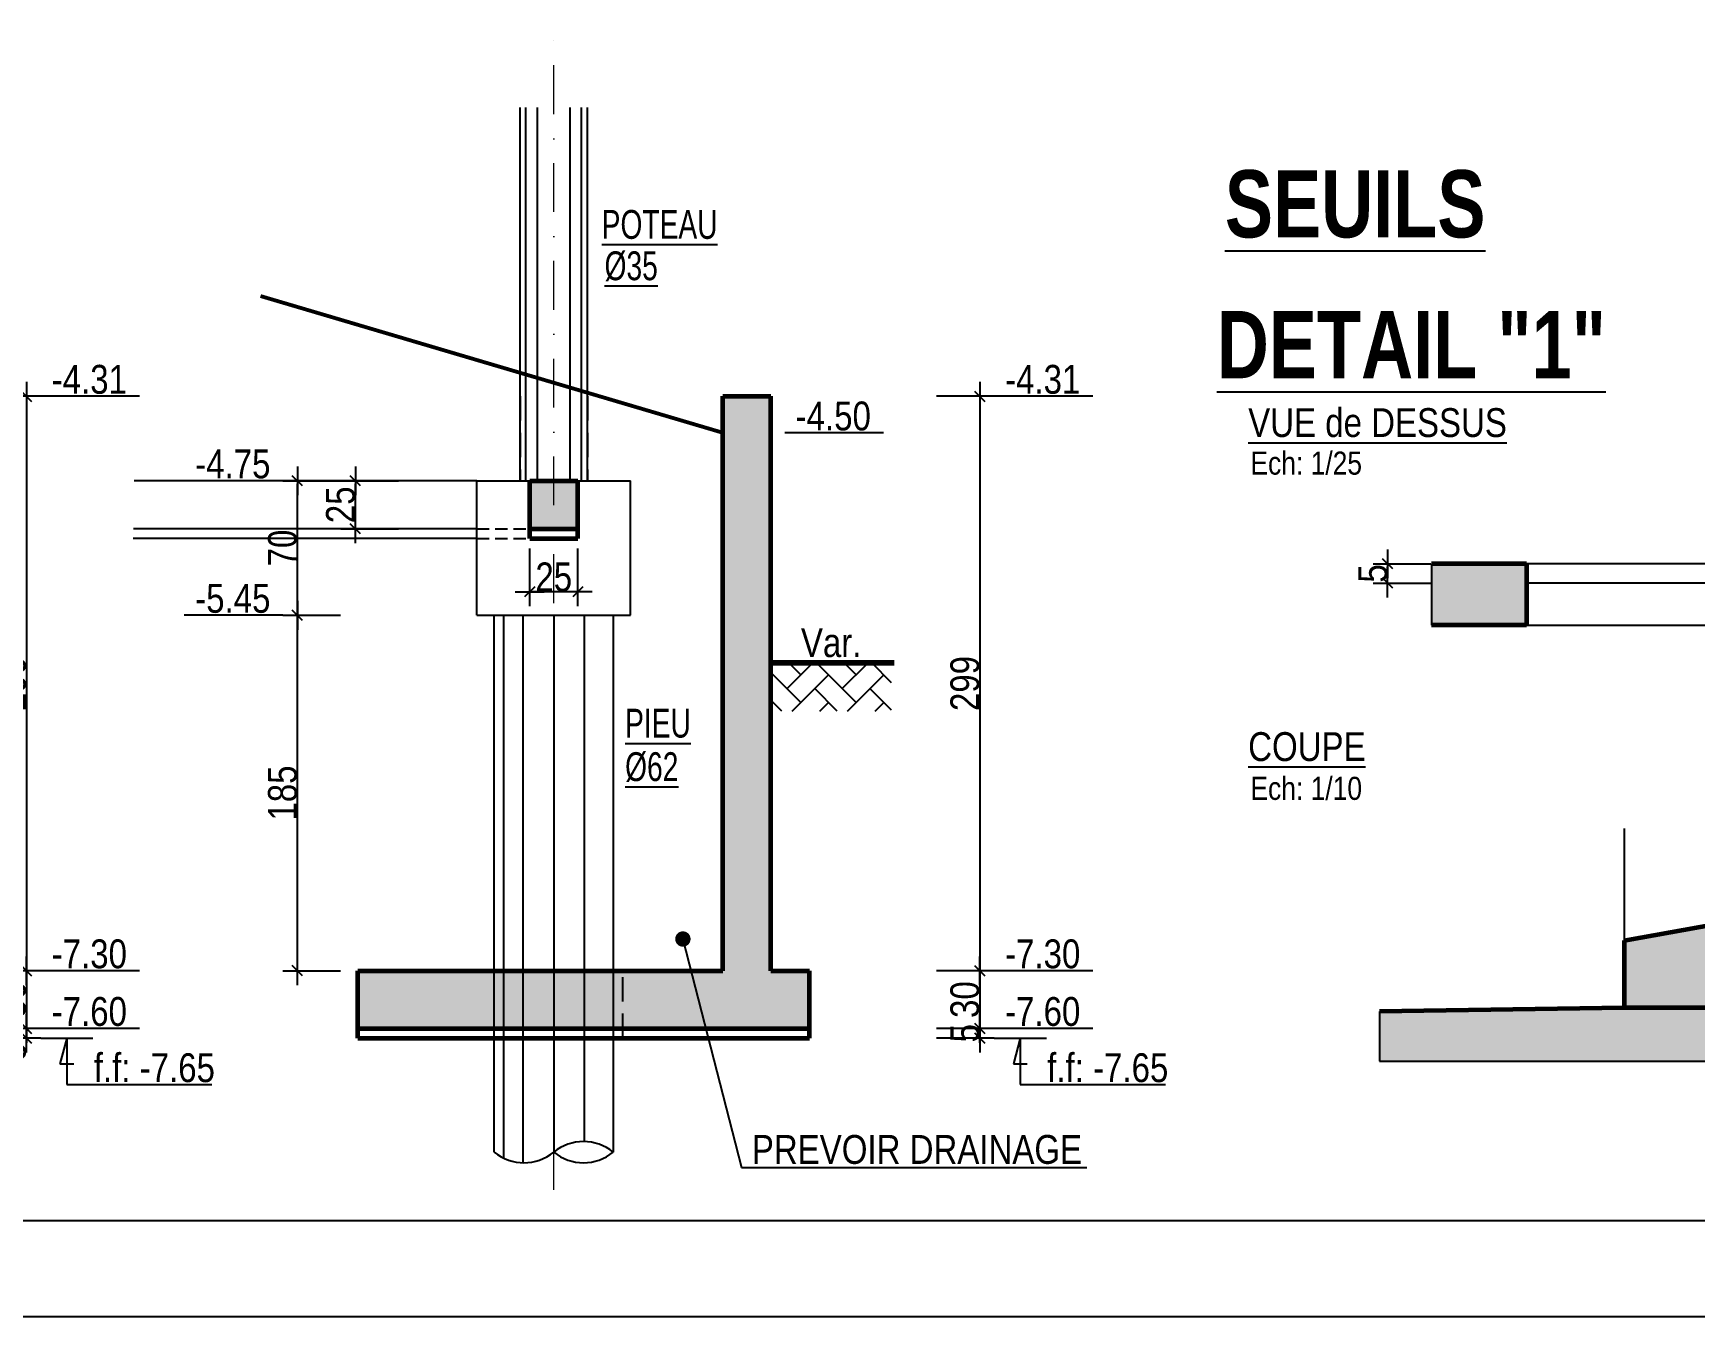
# Model space of a CAD drawing. Header units: millimetres. Extents: x 2049 to 26244, y -43633 to -34245.
# Drawn here: x 5946 to 6810, y -43633 to -42965 of the extents above; entities that cross this region are included whole.
import ezdxf
from ezdxf.enums import TextEntityAlignment as Align

# ---------------------------------------------------------------- set-up
doc = ezdxf.new("R2010")
doc.units = ezdxf.units.MM
doc.linetypes.add('CACHEX2', pattern=[19.05, 12.7, -6.35])
doc.linetypes.add('TIRETPTX2', pattern=[50.8, 25.4, -12.7, 0, -12.7])
for name, color, linetype in [('01-Cad  2', 1, 'Continuous'), ('01_cote_gen', 4, 'Continuous'), ('01_linteaux', 2, 'Continuous'), ('01_murs_sup', 2, 'CACHEX2'), ('01_poch_BN', 9, 'Continuous'), ('01_poch_murs', 253, 'Continuous'), ('01_texte', 230, 'Continuous'), ('AA_COTES', 2, 'Continuous')]:
    doc.layers.add(name, color=color, linetype=linetype)
doc.layers.add('01_murs_coup', color=5, linetype='Continuous', lineweight=60)
doc.layers.add('01_tram_axes', color=2, linetype='TIRETPTX2', lineweight=9)
doc.styles.add('ARIAL NA', font='ARIALN.TTF')
doc.styles.add('impact', font='impact.ttf')
doc.styles.add('MATTE_TXT', font='arial.ttf')
doc.styles.add('STYLE2', font='ARIALN.TTF')
doc.dimstyles.new('JB25', dxfattribs={"dimscale": 0.1, "dimtxt": 150, "dimasz": 15, "dimexe": 0.1, "dimexo": 0.1, "dimgap": 0.09, "dimtad": 1, "dimdec": 1, "dimlfac": 0.5, "dimdsep": 46, "dimtxsty": 'STYLE2', "dimblk1": 'BOND_G', "dimblk2": 'BOND_D', "dimsah": 1, "dimcen": 1.5, "dimdle": 0.01, "dimse1": 1, "dimse2": 1, "dimclrd": 4, "dimclre": 2, "dimclrt": 6, "dimazin": 2, "dimtfac": 2.333333, "dimtdec": 1, "dimtix": 1, "dimtmove": 2, "dimatfit": 3, "dimldrblk": 'BOND_G', "dimfxl": 1, "dimtolj": 1, "dimtzin": 0, "dimarcsym": 0})
doc.dimstyles.new('JB50', dxfattribs={"dimscale": 0.1, "dimtxt": 150, "dimasz": 15, "dimexe": 0.1, "dimexo": 0.1, "dimgap": 0.09, "dimtad": 1, "dimdec": 1, "dimdsep": 46, "dimtxsty": 'STYLE2', "dimblk1": 'BOND_G', "dimblk2": 'BOND_D', "dimsah": 1, "dimcen": 1.5, "dimdle": 0.01, "dimse1": 1, "dimse2": 1, "dimclrd": 4, "dimclre": 2, "dimclrt": 6, "dimazin": 2, "dimtfac": 2.333333, "dimtdec": 1, "dimtix": 1, "dimtmove": 2, "dimatfit": 3, "dimldrblk": 'BOND_G', "dimfxl": 1, "dimtolj": 1, "dimtzin": 0, "dimarcsym": 0})

# ---------------------------------------------------------------- blocks, each defined once
blk = doc.blocks.new('BOND_G')
at = {"layer": 'AA_COTES', "color": 0}
for p, q in [((0, -5), (0, 15)), ((5, 0), (-5, 0)), ((1.77, 1.77), (-1.77, -1.77))]:
    blk.add_line(p, q, dxfattribs=at)
blk = doc.blocks.new('BOND_D')
at = {"layer": 'AA_COTES', "color": 0}
for p, q in [((5, 0), (-5, 0)), ((-1.77, -1.77), (1.77, 1.77)), ((0, 5), (0, -15))]:
    blk.add_line(p, q, dxfattribs=at)
blk = doc.blocks.new('*D8082')
at = {"layer": '01_cote_gen', "color": 4, "lineweight": -2, "ltscale": 200, "transparency": 16777216}
blk.add_line((6438.16, -43155.74), (6438.16, -43451.74), dxfattribs=at)
at = {"layer": 'Defpoints', "color": 0, "ltscale": 200, "transparency": 16777216}
for p in [(6329.51, -43154.24), (6329.51, -43453.24), (6438.16, -43453.24)]:
    blk.add_point(p, dxfattribs=at)
at = {"layer": '01_cote_gen', "color": 4, "lineweight": -2, "ltscale": 200, "transparency": 16777216, "xscale": 1.5, "yscale": 1.5, "zscale": 1.5}
for name, p, rotation in [('BOND_G', (6438.16, -43154.24), 90), ('BOND_D', (6438.16, -43453.24), 270)]:
    blk.add_blockref(name, p, dxfattribs=dict(at, rotation=rotation))
at = {"layer": '01_cote_gen', "color": 6, "ltscale": 200, "transparency": 16777216, "insert": (6430.49, -43303.74), "char_height": 15, "attachment_point": 5, "rotation": 90, "style": 'STYLE2'}
blk.add_mtext('\\A1;299', dxfattribs=at)
blk = doc.blocks.new('*D8083')
at = {"layer": '01_cote_gen', "color": 4, "lineweight": -2, "ltscale": 200, "transparency": 16777216}
blk.add_line((6438.16, -43454.74), (6438.16, -43481.74), dxfattribs=at)
at = {"layer": 'Defpoints', "color": 0, "ltscale": 200, "transparency": 16777216}
for p in [(6349.51, -43453.24), (6349.51, -43483.24), (6438.16, -43483.24)]:
    blk.add_point(p, dxfattribs=at)
at = {"layer": '01_cote_gen', "color": 4, "lineweight": -2, "ltscale": 200, "transparency": 16777216, "xscale": 1.5, "yscale": 1.5, "zscale": 1.5}
for name, p, rotation in [('BOND_G', (6438.16, -43453.24), 90), ('BOND_D', (6438.16, -43483.24), 270)]:
    blk.add_blockref(name, p, dxfattribs=dict(at, rotation=rotation))
at = {"layer": '01_cote_gen', "color": 6, "ltscale": 200, "transparency": 16777216, "insert": (6430.49, -43468.24), "char_height": 15, "attachment_point": 5, "rotation": 90, "style": 'STYLE2'}
blk.add_mtext('\\A1;30', dxfattribs=at)
blk = doc.blocks.new('*D8084')
at = {"layer": '01_cote_gen', "color": 4, "lineweight": -2, "ltscale": 200, "transparency": 16777216}
blk.add_line((6083.09, -43451.74), (6083.09, -43269.74), dxfattribs=at)
at = {"layer": 'Defpoints', "color": 0, "ltscale": 200, "transparency": 16777216}
for p in [(6083.09, -43268.24), (6185.51, -43268.24), (6166.91, -43453.24)]:
    blk.add_point(p, dxfattribs=at)
at = {"layer": '01_cote_gen', "color": 4, "lineweight": -2, "ltscale": 200, "transparency": 16777216, "xscale": 1.5, "yscale": 1.5, "zscale": 1.5}
for name, p, rotation in [('BOND_D', (6083.09, -43268.24), 90), ('BOND_G', (6083.09, -43453.24), 270)]:
    blk.add_blockref(name, p, dxfattribs=dict(at, rotation=rotation))
at = {"layer": '01_cote_gen', "color": 6, "ltscale": 200, "transparency": 16777216, "insert": (6075.43, -43360.74), "char_height": 15, "attachment_point": 5, "rotation": 90, "style": 'STYLE2'}
blk.add_mtext('\\A1;185', dxfattribs=at)
blk = doc.blocks.new('*D8085')
at = {"layer": '01_cote_gen', "color": 4, "lineweight": -2, "ltscale": 200, "transparency": 16777216}
blk.add_line((6083.09, -43266.74), (6083.09, -43199.74), dxfattribs=at)
at = {"layer": 'Defpoints', "color": 0, "ltscale": 200, "transparency": 16777216}
for p in [(6083.09, -43198.24), (6176.51, -43198.24), (6176.51, -43268.24)]:
    blk.add_point(p, dxfattribs=at)
at = {"layer": '01_cote_gen', "color": 4, "lineweight": -2, "ltscale": 200, "transparency": 16777216, "xscale": 1.5, "yscale": 1.5, "zscale": 1.5}
for name, p, rotation in [('BOND_D', (6083.09, -43198.24), 90), ('BOND_G', (6083.09, -43268.24), 270)]:
    blk.add_blockref(name, p, dxfattribs=dict(at, rotation=rotation))
at = {"layer": '01_cote_gen', "color": 6, "ltscale": 200, "transparency": 16777216, "insert": (6075.43, -43233.24), "char_height": 15, "attachment_point": 5, "rotation": 90, "style": 'STYLE2'}
blk.add_mtext('\\A1;70', dxfattribs=at)
blk = doc.blocks.new('*D8086')
at = {"layer": '01_cote_gen', "color": 4, "lineweight": -2, "ltscale": 200, "transparency": 16777216}
for p, q in [((6438.16, -43481.74), (6438.16, -43480.24)), ((6438.16, -43488.24), (6438.16, -43483.24)), ((6438.16, -43489.74), (6438.16, -43491.24))]:
    blk.add_line(p, q, dxfattribs=at)
at = {"layer": 'Defpoints', "color": 0, "ltscale": 200, "transparency": 16777216}
for p in [(6341.96, -43483.24), (6438.16, -43483.24), (6341.96, -43488.24)]:
    blk.add_point(p, dxfattribs=at)
at = {"layer": '01_cote_gen', "color": 4, "lineweight": -2, "ltscale": 200, "transparency": 16777216, "xscale": 1.5, "yscale": 1.5, "zscale": 1.5}
for name, p, rotation in [('BOND_D', (6438.16, -43483.24), 270), ('BOND_G', (6438.16, -43488.24), 90)]:
    blk.add_blockref(name, p, dxfattribs=dict(at, rotation=rotation))
at = {"layer": '01_cote_gen', "color": 6, "ltscale": 200, "transparency": 16777216, "insert": (6430.53, -43485.74), "char_height": 15, "attachment_point": 5, "rotation": 90, "style": 'STYLE2'}
blk.add_mtext('\\A1;5', dxfattribs=at)
blk = doc.blocks.new('*D8087')
at = {"layer": '01_cote_gen', "color": 4, "lineweight": -2, "ltscale": 200, "transparency": 16777216}
blk.add_line((6113.29, -43221.74), (6113.29, -43199.74), dxfattribs=at)
at = {"layer": 'Defpoints', "color": 0, "ltscale": 200, "transparency": 16777216}
for p in [(6113.29, -43198.24), (6208.01, -43198.24), (6209.79, -43223.24)]:
    blk.add_point(p, dxfattribs=at)
at = {"layer": '01_cote_gen', "color": 4, "lineweight": -2, "ltscale": 200, "transparency": 16777216, "xscale": 1.5, "yscale": 1.5, "zscale": 1.5}
for name, p, rotation in [('BOND_D', (6113.29, -43198.24), 90), ('BOND_G', (6113.29, -43223.24), 270)]:
    blk.add_blockref(name, p, dxfattribs=dict(at, rotation=rotation))
at = {"layer": '01_cote_gen', "color": 6, "ltscale": 200, "transparency": 16777216, "insert": (6105.62, -43210.74), "char_height": 15, "attachment_point": 5, "rotation": 90, "style": 'STYLE2'}
blk.add_mtext('\\A1;25', dxfattribs=at)
blk = doc.blocks.new('*D8088')
at = {"layer": '01_cote_gen', "color": 4, "lineweight": -2, "ltscale": 200, "transparency": 16777216}
blk.add_line((6227.51, -43256.03), (6205.51, -43256.03), dxfattribs=at)
at = {"layer": 'Defpoints', "color": 0, "ltscale": 200, "transparency": 16777216}
for p in [(6204.01, -43220.39), (6229.01, -43220.39), (6204.01, -43256.03)]:
    blk.add_point(p, dxfattribs=at)
at = {"layer": '01_cote_gen', "color": 4, "lineweight": -2, "ltscale": 200, "transparency": 16777216, "xscale": 1.5, "yscale": 1.5, "zscale": 1.5, "rotation": 180}
blk.add_blockref('BOND_D', (6204.01, -43256.03), dxfattribs=at)
at = {"layer": '01_cote_gen', "color": 4, "lineweight": -2, "ltscale": 200, "transparency": 16777216, "xscale": 1.5, "yscale": 1.5, "zscale": 1.5}
blk.add_blockref('BOND_G', (6229.01, -43256.03), dxfattribs=at)
at = {"layer": '01_cote_gen', "color": 6, "ltscale": 200, "transparency": 16777216, "insert": (6216.51, -43248.36), "char_height": 15, "attachment_point": 5, "style": 'STYLE2'}
blk.add_mtext('\\A1;25', dxfattribs=at)
blk = doc.blocks.new('*D8089')
at = {"layer": '01_cote_gen', "color": 4, "lineweight": -2, "ltscale": 200, "transparency": 16777216}
blk.add_line((5942.07, -43155.74), (5942.07, -43451.74), dxfattribs=at)
at = {"layer": 'Defpoints', "color": 0, "ltscale": 200, "transparency": 16777216}
for p in [(5839.59, -43154.24), (5859.59, -43453.24), (5942.07, -43453.24)]:
    blk.add_point(p, dxfattribs=at)
at = {"layer": '01_cote_gen', "color": 4, "lineweight": -2, "ltscale": 200, "transparency": 16777216, "xscale": 1.5, "yscale": 1.5, "zscale": 1.5}
for name, p, rotation in [('BOND_G', (5942.07, -43154.24), 90), ('BOND_D', (5942.07, -43453.24), 270)]:
    blk.add_blockref(name, p, dxfattribs=dict(at, rotation=rotation))
at = {"layer": '01_cote_gen', "color": 6, "ltscale": 200, "transparency": 16777216, "insert": (5934.4, -43303.74), "char_height": 15, "attachment_point": 5, "rotation": 90, "style": 'STYLE2'}
blk.add_mtext('\\A1;299', dxfattribs=at)
blk = doc.blocks.new('*D8090')
at = {"layer": '01_cote_gen', "color": 4, "lineweight": -2, "ltscale": 200, "transparency": 16777216}
blk.add_line((5942.07, -43454.74), (5942.07, -43481.74), dxfattribs=at)
at = {"layer": 'Defpoints', "color": 0, "ltscale": 200, "transparency": 16777216}
for p in [(5859.59, -43453.24), (5859.59, -43483.24), (5942.07, -43483.24)]:
    blk.add_point(p, dxfattribs=at)
at = {"layer": '01_cote_gen', "color": 4, "lineweight": -2, "ltscale": 200, "transparency": 16777216, "xscale": 1.5, "yscale": 1.5, "zscale": 1.5}
for name, p, rotation in [('BOND_G', (5942.07, -43453.24), 90), ('BOND_D', (5942.07, -43483.24), 270)]:
    blk.add_blockref(name, p, dxfattribs=dict(at, rotation=rotation))
at = {"layer": '01_cote_gen', "color": 6, "ltscale": 200, "transparency": 16777216, "insert": (5934.4, -43468.24), "char_height": 15, "attachment_point": 5, "rotation": 90, "style": 'STYLE2'}
blk.add_mtext('\\A1;30', dxfattribs=at)
blk = doc.blocks.new('*D8091')
at = {"layer": '01_cote_gen', "color": 4, "lineweight": -2, "ltscale": 200, "transparency": 16777216}
blk.add_line((5942.07, -43484.74), (5942.07, -43486.74), dxfattribs=at)
at = {"layer": 'Defpoints', "color": 0, "ltscale": 200, "transparency": 16777216}
for p in [(5853.31, -43483.24), (5853.31, -43488.24), (5942.07, -43488.24)]:
    blk.add_point(p, dxfattribs=at)
at = {"layer": '01_cote_gen', "color": 4, "lineweight": -2, "ltscale": 200, "transparency": 16777216, "xscale": 1.5, "yscale": 1.5, "zscale": 1.5}
for name, p, rotation in [('BOND_G', (5942.07, -43483.24), 90), ('BOND_D', (5942.07, -43488.24), 270)]:
    blk.add_blockref(name, p, dxfattribs=dict(at, rotation=rotation))
at = {"layer": '01_cote_gen', "color": 6, "ltscale": 200, "transparency": 16777216, "insert": (5934.43, -43495.39), "char_height": 15, "attachment_point": 5, "rotation": 90, "style": 'STYLE2'}
blk.add_mtext('\\A1;5', dxfattribs=at)
blk = doc.blocks.new('*D8125')
at = {"layer": '01_cote_gen', "color": 4, "lineweight": -2, "transparency": 16777216}
blk.add_line((6650.41, -43249.95), (6650.41, -43242.95), dxfattribs=at)
at = {"layer": 'Defpoints', "color": 0, "transparency": 16777216}
for p in [(6650.41, -43241.45), (6722.68, -43241.45), (6722.68, -43251.45)]:
    blk.add_point(p, dxfattribs=at)
at = {"layer": '01_cote_gen', "color": 4, "lineweight": -2, "transparency": 16777216, "xscale": 1.5, "yscale": 1.5, "zscale": 1.5}
for name, p, rotation in [('BOND_D', (6650.41, -43241.45), 90), ('BOND_G', (6650.41, -43251.45), 270)]:
    blk.add_blockref(name, p, dxfattribs=dict(at, rotation=rotation))
at = {"layer": '01_cote_gen', "color": 6, "transparency": 16777216, "insert": (6642.77, -43246.45), "char_height": 15, "attachment_point": 5, "rotation": 90, "style": 'STYLE2'}
blk.add_mtext('\\A1;5', dxfattribs=at)

msp = doc.modelspace()

# ---------------------------------------------------------------- hatches: boundary and pattern name
at = {"layer": '01_poch_BN', "ltscale": 200}
h = msp.add_hatch(color=256, dxfattribs=at)
h.dxf.hatch_style = 1
h.paths.add_polyline_path([(6229.01, -43198.24), (6204.01, -43198.24), (6204.01, -43223.24), (6229.01, -43223.24)])
h.paths.add_polyline_path([(6329.51, -43154.24), (6304.51, -43154.24), (6304.51, -43453.24), (6247.51, -43453.24), (6247.51, -43483.24), (6349.51, -43483.24), (6349.51, -43453.24), (6329.51, -43453.24)])
h.paths.add_polyline_path([(6247.51, -43453.24), (6232.51, -43453.24), (6232.51, -43483.24), (6247.51, -43483.24)])
h.paths.add_polyline_path([(6232.51, -43453.24), (6216.51, -43453.24), (6216.51, -43483.24), (6232.51, -43483.24)])
h.paths.add_polyline_path([(6216.51, -43453.24), (6200.51, -43453.24), (6200.51, -43483.24), (6216.51, -43483.24)])
h.paths.add_polyline_path([(6200.51, -43453.24), (6190.51, -43453.24), (6190.51, -43483.24), (6200.51, -43483.24)])
h.paths.add_polyline_path([(6190.51, -43453.24), (6185.51, -43453.24), (6185.51, -43483.24), (6190.51, -43483.24)])
h.paths.add_polyline_path([(6185.51, -43453.24), (6114.51, -43453.24), (6114.51, -43483.24), (6185.51, -43483.24)])
at = {"layer": '01_poch_BN'}
h = msp.add_hatch(color=256, dxfattribs=at)
h.dxf.hatch_style = 1
h.paths.add_polyline_path([(6722.68, -43241.45), (6673.16, -43241.45), (6673.16, -43273.45), (6722.68, -43273.45)])
h.paths.add_polyline_path([(6975.08, -43241.45), (6925.55, -43241.45), (6925.55, -43273.45), (6975.08, -43273.45)])
h = msp.add_hatch(color=256, dxfattribs=at)
h.dxf.hatch_style = 1
h.paths.add_polyline_path([(6853.45, -43412.56), (6828.45, -43412.56), (6828.45, -43452.56), (6828.45, -43427.56), (6773.45, -43437.56), (6773.45, -43462.56), (6773.45, -43472.56), (6853.45, -43472.56)])
h.paths.add_polyline_path([(6988.19, -43472.56), (6863.45, -43472.56), (6773.45, -43472.56), (6773.45, -43472.53), (6646.1, -43474.43), (6646.1, -43500.33), (6988.19, -43500.33)])
at = {"layer": '01_poch_murs', "ltscale": 100}
h = msp.add_hatch(dxfattribs=at)
h.set_pattern_fill('AR-HBONE', color=256, scale=0.1)
h.set_pattern_definition([(45, (-41.658, 0), (1e-15, 14.3684098), [30.48, -10.16]), (135, (-34.474, 7.184), (1e-15, 14.3684098), [30.48, -10.16])])
h.paths.add_polyline_path([(6392.33, -43293), (6329.51, -43293), (6329.51, -43318.09), (6392.33, -43318.09)])

# ---------------------------------------------------------------- linework, layer by layer
at = {"layer": '01-Cad  2'}
for p, q in [((8421.22, -43583.32, 0.01), (2156.37, -43583.32, -0.3)), ((8421.22, -43633.32, 0.01), (2106.37, -43633.32, -0.3))]:
    msp.add_line(p, q, dxfattribs=at)
at = {"layer": '01_linteaux'}
for p, q in [((6199.01, -43198.24), (6199.01, -43003.98)), ((6234.01, -43198.24), (6234.01, -43003.98)), ((6176.51, -43198.24), (5998.14, -43198.24)), ((6176.51, -43198.24), (6204.01, -43198.24)), ((6176.51, -43268.24), (6176.51, -43198.24)), ((6229.01, -43198.24), (6256.51, -43198.24)), ((6256.51, -43268.24), (6256.51, -43198.24)), ((6176.51, -43228.24), (5997.6, -43228.24)), ((6176.51, -43223.24), (5997.87, -43223.24)), ((6832.6, -43241.45), (6722.68, -43241.45)), ((6827.55, -43251.45), (6722.68, -43251.45)), ((6176.51, -43268.24), (6256.51, -43268.24)), ((6185.51, -43547.65), (6185.51, -43268.24)), ((6247.51, -43547.65), (6247.51, -43268.24)), ((6722.68, -43273.45), (6816.42, -43273.45)), ((6773.45, -43379.19), (6773.45, -43437.56))]:
    msp.add_line(p, q, dxfattribs=at)
for points, const_width in [([(6304.51, -43173.24), (6063.92, -43102.09)], 2), ([(6329.51, -43293), (6393.75, -43293)], 3)]:
    msp.add_lwpolyline(points, dxfattribs=dict(at, const_width=const_width))
for centre, start, end in [((6201.01, -43528.71), 230.6995, 309.3005), ((6232.01, -43566.58), 50.6995, 129.3005), ((6232.01, -43528.71), 230.6995, 309.3005)]:
    msp.add_arc(centre, 24.47, start, end, dxfattribs=at)
at = {"layer": '01_murs_coup'}
for p, q in [((6304.51, -43453.24), (6304.51, -43154.24)), ((6304.51, -43154.24), (6329.51, -43154.24)), ((6329.51, -43453.24), (6329.51, -43154.24)), ((6204.01, -43228.24), (6204.01, -43198.24)), ((6204.01, -43198.24), (6229.01, -43198.24)), ((6229.01, -43228.24), (6229.01, -43198.24)), ((6204.01, -43223.24), (6229.01, -43223.24)), ((6204.01, -43228.24), (6229.01, -43228.24)), ((6722.68, -43241.45), (6673.16, -43241.45)), ((6722.68, -43241.45), (6722.68, -43273.45)), ((6722.68, -43273.45), (6673.16, -43273.45)), ((6773.45, -43437.56), (6828.45, -43427.56)), ((6773.45, -43437.56), (6773.45, -43472.56)), ((6114.51, -43453.24), (6304.51, -43453.24)), ((6114.51, -43488.24), (6114.51, -43453.24)), ((6329.51, -43453.24), (6349.51, -43453.24)), ((6349.51, -43488.24), (6349.51, -43453.24)), ((6773.45, -43472.53), (6646.1, -43474.43)), ((6991.27, -43472.56), (6773.45, -43472.56)), ((6114.51, -43483.24), (6349.51, -43483.24)), ((6114.51, -43488.24), (6349.51, -43488.24))]:
    msp.add_line(p, q, dxfattribs=at)
at = {"layer": '01_murs_sup'}
for p, q in [((6199.01, -43154.24), (6199.01, -43198.24)), ((6234.01, -43154.24), (6234.01, -43198.24)), ((6252.51, -43488.24), (6252.51, -43453.24))]:
    msp.add_line(p, q, dxfattribs=at)
at = {"layer": '01_murs_sup', "ltscale": 0.5}
for p, q in [((6176.51, -43223.24), (6204.01, -43223.24)), ((6176.51, -43228.24), (6204.01, -43228.24))]:
    msp.add_line(p, q, dxfattribs=at)
at = {"layer": '01_poch_BN'}
for p, q in [((6646.1, -43474.43), (6646.1, -43500.33)), ((6646.1, -43500.33), (6988.19, -43500.33))]:
    msp.add_line(p, q, dxfattribs=at)
at = {"layer": '01_poch_murs'}
for p, q in [((6202.01, -43198.24), (6202.01, -43003.98)), ((6208.01, -43198.24), (6208.01, -43003.98)), ((6225.01, -43198.24), (6225.01, -43003.98)), ((6231.01, -43198.24), (6231.01, -43003.98)), ((6673.16, -43241.45), (6673.16, -43273.45)), ((6190.51, -43550.81), (6190.51, -43268.24)), ((6200.51, -43553.17), (6200.51, -43268.24)), ((6216.51, -43268.24), (6216.51, -43547.65)), ((6232.51, -43542.12), (6232.51, -43268.24))]:
    msp.add_line(p, q, dxfattribs=at)
at = {"layer": '01_texte'}
for p, q in [((6000.91, -43154.24), (5949.57, -43154.24)), ((6497.01, -43154.24), (6445.66, -43154.24)), ((6388.03, -43173.32), (6336.68, -43173.32)), ((6075.59, -43198.24), (6024.25, -43198.24)), ((6075.59, -43268.24), (6024.25, -43268.24)), ((6283.7, -43436.72), (6314.12, -43555.7)), ((6000.91, -43453.24), (5949.57, -43453.24)), ((6497.01, -43453.24), (6445.66, -43453.24)), ((6000.91, -43483.24), (5949.57, -43483.24)), ((6497.01, -43483.24), (6445.66, -43483.24)), ((5949.57, -43488.24), (5976.75, -43488.24)), ((5963.16, -43488.24), (5959.57, -43501.63)), ((5963.16, -43488.24), (5963.16, -43512.5)), ((6445.66, -43488.24), (6472.85, -43488.24)), ((6459.25, -43488.24), (6455.66, -43501.63)), ((6459.25, -43488.24), (6459.25, -43512.5)), ((5959.57, -43501.63), (5966.75, -43501.63)), ((6455.66, -43501.63), (6462.84, -43501.63)), ((5963.16, -43512.5), (6038.66, -43512.5)), ((6459.25, -43512.5), (6534.76, -43512.5)), ((6314.12, -43555.7), (6493.9, -43555.7))]:
    msp.add_line(p, q, dxfattribs=at)
at = {"layer": '01_texte', "const_width": 4}
msp.add_lwpolyline([(6281.7, -43436.72, 1), (6285.7, -43436.72, 1)], format="xyb", close=True, dxfattribs=at)
at = {"layer": '01_tram_axes'}
msp.add_line((6216.51, -43567.3), (6216.51, -42965.31), dxfattribs=at)

# ---------------------------------------------------------------- texts
at = {"layer": '01_texte', "style": 'impact'}
for s, p in [('%%USEUILS', (6633.53, -43082.09)), ('%%UDETAIL "1"', (6662.76, -43155.37))]:
    msp.add_text(s, height=35, dxfattribs=at).set_placement(p, align=Align.BOTTOM_CENTER)
at = {"layer": '01_texte', "style": 'MATTE_TXT', "width": 0.7}
for s, p in [('%%UPOTEAU', (6241.44, -43076.81)), ('%%U%%C35', (6242.93, -43098.34)), ('%%UPIEU', (6253.63, -43336.39)), ('%%U%%C62', (6253.63, -43359.01))]:
    msp.add_text(s, height=15, dxfattribs=at).set_placement(p, align=Align.BOTTOM_LEFT)
at = {"layer": '01_texte', "style": 'ARIAL NA'}
for s, height, p in [('-4.31', 15, (5955.26, -43152.93)), ('-4.31', 15, (6451.35, -43152.93)), ('-4.50', 15, (6342.37, -43172.01)), ('%%UVUE de DESSUS', 15, (6577.85, -43175.45)), ('-4.75', 15, (6029.93, -43196.93)), (' Ech: 1/25', 12, (6575.19, -43195.05)), ('-5.45', 15, (6029.93, -43266.93)), ('Var.', 15, (6345.12, -43289.98)), ('%%UCOUPE', 15, (6577.85, -43344.08)), (' Ech: 1/10', 12, (6575.19, -43364.31)), ('-7.30', 15, (5955.26, -43451.93)), ('-7.30', 15, (6451.35, -43451.93)), ('-7.60', 15, (5955.26, -43481.93)), ('-7.60', 15, (6451.35, -43481.93)), ('f.f: -7.65', 15, (5977.16, -43511.19)), ('f.f: -7.65', 15, (6473.25, -43511.19)), ('PREVOIR DRAINAGE', 15, (6319.59, -43553.73, -0.08))]:
    msp.add_text(s, height=height, dxfattribs=at).set_placement(p)

# ---------------------------------------------------------------- dimensions: what is measured, and where the dimension line sits
at = {"layer": '01_cote_gen', "ltscale": 200}
for base, p1, p2, picture, middle in [((5942.07, -43453.24), (5839.59, -43154.24), (5859.59, -43453.24), '*D8089', (5934.4, -43303.74)), ((6438.16, -43453.24), (6329.51, -43154.24), (6329.51, -43453.24), '*D8082', (6430.49, -43303.74)), ((6083.09, -43198.24), (6176.51, -43268.24), (6176.51, -43198.24), '*D8085', (6075.43, -43233.24)), ((6113.29, -43198.24), (6209.79, -43223.24), (6208.01, -43198.24), '*D8087', (6105.62, -43210.74)), ((6083.09, -43268.24), (6166.91, -43453.24), (6185.51, -43268.24), '*D8084', (6075.43, -43360.74)), ((5942.07, -43483.24), (5859.59, -43453.24), (5859.59, -43483.24), '*D8090', (5934.4, -43468.24)), ((6438.16, -43483.24), (6349.51, -43453.24), (6349.51, -43483.24), '*D8083', (6430.49, -43468.24)), ((6438.16, -43483.24), (6341.96, -43488.24), (6341.96, -43483.24), '*D8086', (6430.53, -43485.74))]:
    dim = msp.add_linear_dim(base=base, p1=p1, p2=p2, angle=90, dimstyle='JB50', dxfattribs=at)
    dim.commit()
    dim.dimension.update_dxf_attribs({"geometry": picture, "text_midpoint": middle})
dim = msp.add_linear_dim(base=(6204.01, -43256.03), p1=(6229.01, -43220.39), p2=(6204.01, -43220.39), dimstyle='JB50', dxfattribs=at)
dim.commit()
dim.dimension.update_dxf_attribs({"geometry": '*D8088', "text_midpoint": (6216.51, -43248.36)})
at = {"layer": '01_cote_gen'}
dim = msp.add_linear_dim(base=(6650.41, -43241.45), p1=(6722.68, -43251.45), p2=(6722.68, -43241.45), angle=90, dimstyle='JB25', dxfattribs=at)
dim.commit()
dim.dimension.update_dxf_attribs({"geometry": '*D8125', "text_midpoint": (6642.77, -43246.45)})
at = {"layer": '01_cote_gen', "ltscale": 200}
dim = msp.add_linear_dim(base=(5942.07, -43488.24), p1=(5853.31, -43483.24), p2=(5853.31, -43488.24), angle=90, dimstyle='JB50', dxfattribs=at)
dim.commit()
dim.dimension.update_dxf_attribs({"geometry": '*D8091', "text_midpoint": (5934.43, -43495.39), "dimtype": 160})

doc.saveas('drawing.dxf')
